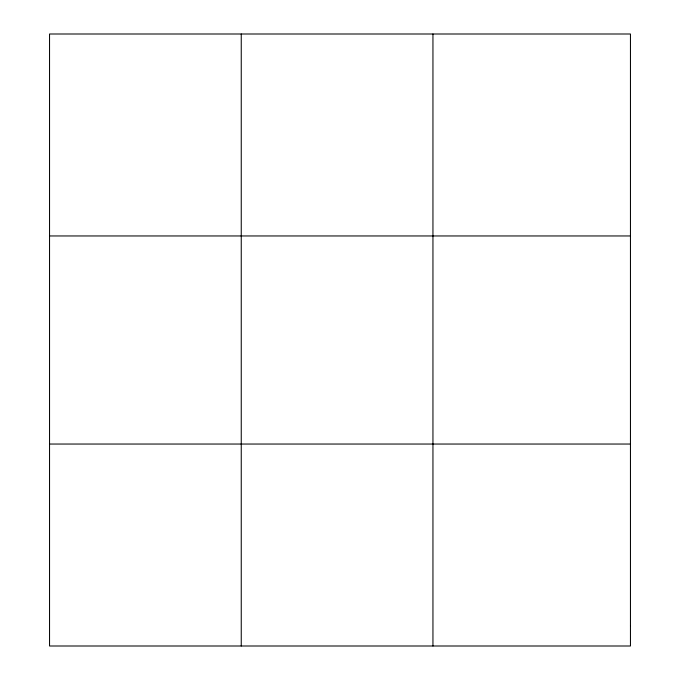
<?xml version="1.0" encoding="UTF-8"?>
<svg xmlns="http://www.w3.org/2000/svg" width="680" height="680" viewBox="0 0 680 680"><rect width="100%" height="100%" fill="white"/><g stroke="black" fill="none" stroke-linecap="round" stroke-linejoin="round"><path stroke-width="1.02" d="M241.247 34L241.247 646M432.947 34L432.947 646M49.546 235.96L630.453 235.96M49.546 444.04L630.453 444.04M630.453 625.804L630.453 646L49.546 646L49.546 34L630.453 34L630.453 625.804"/></g></svg>
